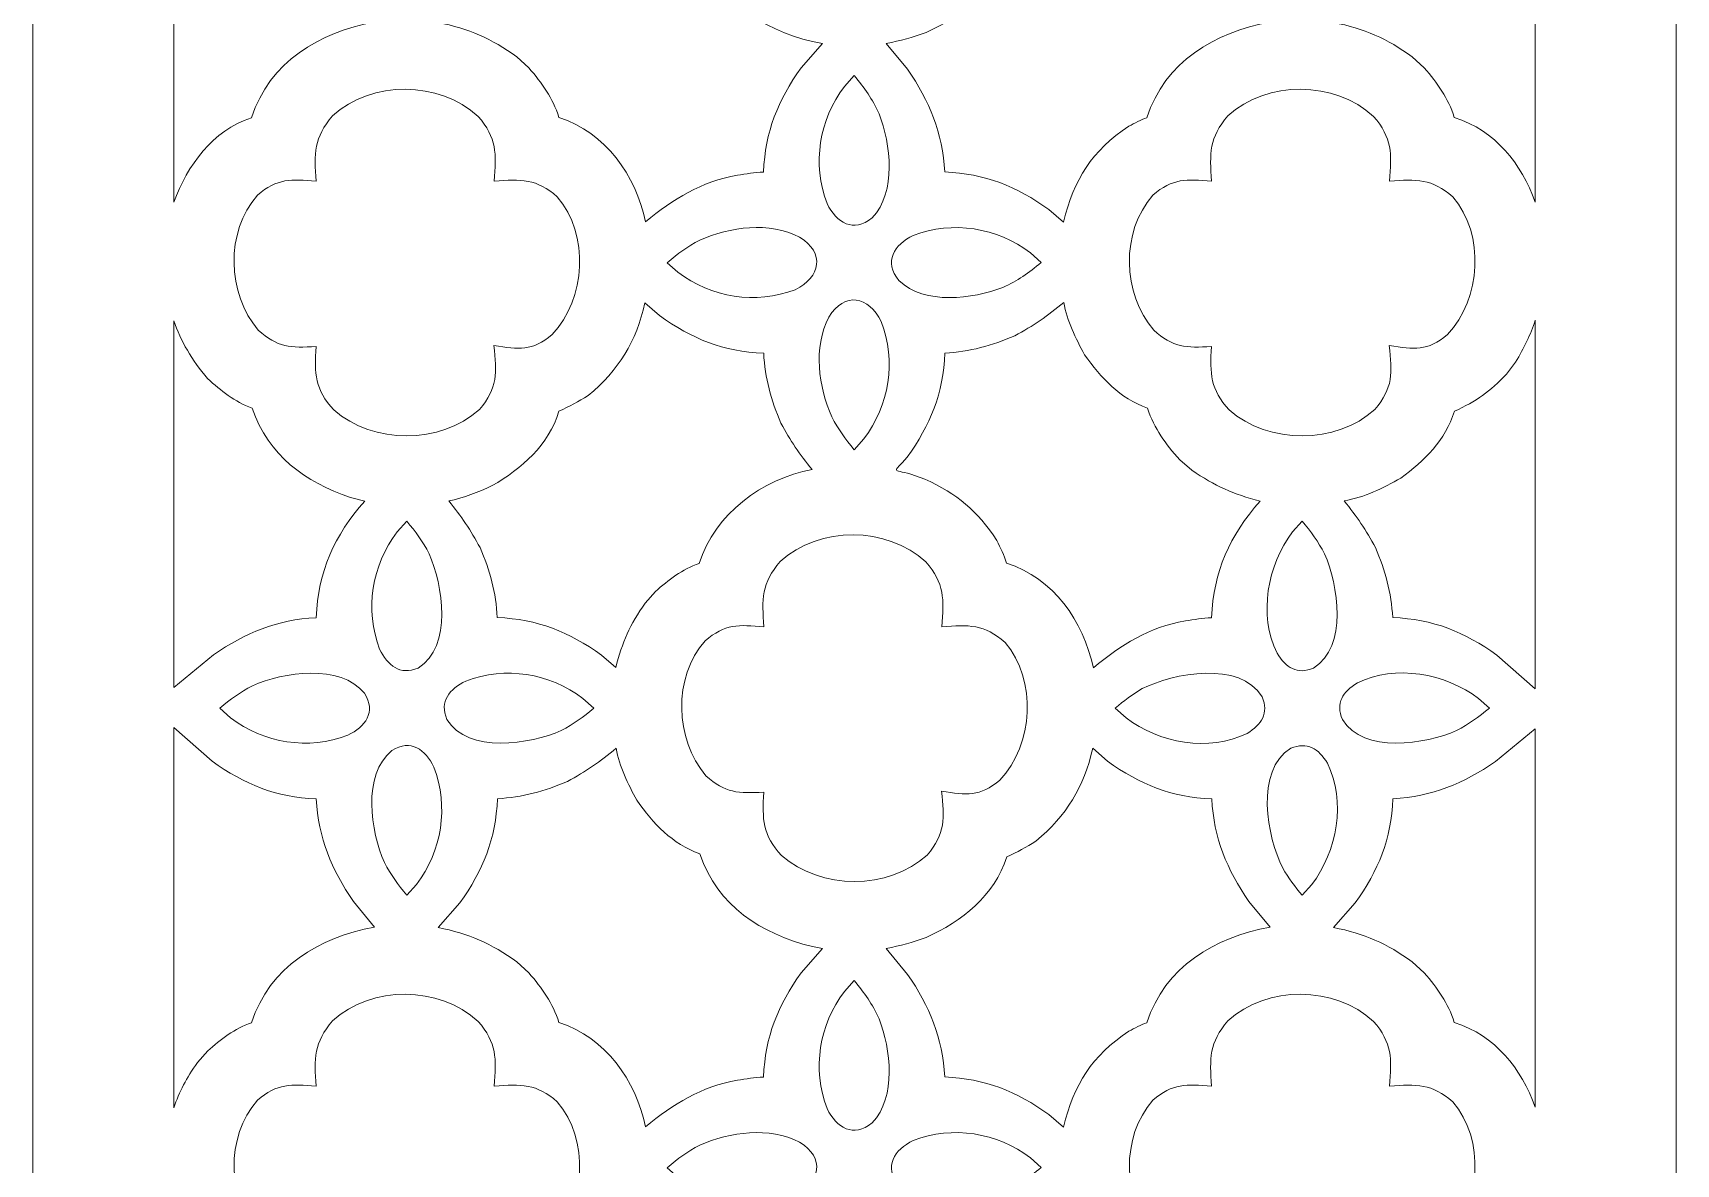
# Model space of a CAD drawing. Header units: centimetres. Extents: x -27.5 to -20.5, y -9.5 to 9.5.
# Drawn here: x -27.5 to -24.175, y -2.303 to -0.015 of the extents above; entities that cross this region are included whole.
import ezdxf

# ---------------------------------------------------------------- set-up
doc = ezdxf.new("R2010")
doc.units = ezdxf.units.CM
doc.header["$MEASUREMENT"] = 0
doc.layers.add('layer 1', color=7, linetype='Continuous')

msp = doc.modelspace()

# ---------------------------------------------------------------- linework, layer by layer
at = {"layer": 'layer 1', "color": 250, "lineweight": 9}
for points, knots in [([(-27.5, 9.5), (-27.5, 9.5), (-24.175, 9.5), (-24.175, 9.5), (-24.175, 9.5), (-24.175, 9.5), (-24.175, -9.5), (-24.175, -9.5), (-24.175, -9.5), (-24.175, -9.5), (-27.5, -9.5), (-27.5, -9.5), (-27.5, -9.5), (-27.5, -9.5), (-27.5, 9.5), (-27.5, 9.5)], [0, 0, 0, 0, 0.2, 0.2, 0.2, 0.2, 0.4, 0.4, 0.4, 0.4, 0.6, 0.6, 0.6, 0.6, 1, 1, 1, 1]), ([(-27.21498, -0.35725), (-27.21498, -0.35725), (-27.21498, -0.35725), (-27.21498, -0.35725), (-27.21498, -0.35725), (-27.18698, -0.28288), (-27.13693, -0.21183), (-27.05772, -0.18643), (-27.05772, -0.18643), (-27.02101, -0.07305), (-26.92031, -0.01306), (-26.80853, 0.00725), (-26.80853, 0.00725), (-26.80853, 0.00725), (-26.85139, 0.05924), (-26.85139, 0.05924), (-26.85139, 0.05924), (-26.89572, 0.12368), (-26.9222, 0.18767), (-26.92645, 0.26684), (-26.92645, 0.26684), (-27.00836, 0.27016), (-27.07148, 0.29572), (-27.1374, 0.34309), (-27.1374, 0.34309), (-27.1374, 0.34309), (-27.21498, 0.41103), (-27.21498, 0.41103), (-27.21498, 0.41103), (-27.21498, 0.41103), (-27.21498, -0.35725), (-27.21498, -0.35725)], [0, 0, 0, 0, 0.1111111, 0.1111111, 0.1111111, 0.1111111, 0.2222222, 0.2222222, 0.2222222, 0.2222222, 0.3333333, 0.3333333, 0.3333333, 0.3333333, 0.4444444, 0.4444444, 0.4444444, 0.4444444, 0.5555556, 0.5555556, 0.5555556, 0.5555556, 0.6666667, 0.6666667, 0.6666667, 0.6666667, 0.7777778, 0.7777778, 0.7777778, 0.7777778, 1, 1, 1, 1]), ([(-24.45998, 0.40868), (-24.45998, 0.40868), (-24.45998, 0.40868), (-24.45998, 0.40868), (-24.45998, 0.40868), (-24.45998, 0.40868), (-24.54061, 0.34219), (-24.54061, 0.34219), (-24.54061, 0.34219), (-24.60506, 0.29784), (-24.66901, 0.27141), (-24.74822, 0.26714), (-24.74822, 0.26714), (-24.75154, 0.18523), (-24.77708, 0.12213), (-24.82447, 0.05618), (-24.82447, 0.05618), (-24.82447, 0.05618), (-24.86819, 0.00625), (-24.86819, 0.00625), (-24.86819, 0.00625), (-24.80624, -0.00546), (-24.75979, -0.02613), (-24.70885, -0.06324), (-24.70885, -0.06324), (-24.70885, -0.06324), (-24.68462, -0.08541), (-24.68462, -0.08541), (-24.68462, -0.08541), (-24.65783, -0.11657), (-24.63652, -0.14604), (-24.62381, -0.18566), (-24.62381, -0.18566), (-24.5396, -0.21314), (-24.48901, -0.27854), (-24.45998, -0.35718), (-24.45998, -0.35718), (-24.45998, -0.35718), (-24.45998, 0.40868), (-24.45998, 0.40868)], [0, 0, 0, 0, 0.0909091, 0.0909091, 0.0909091, 0.0909091, 0.1818182, 0.1818182, 0.1818182, 0.1818182, 0.2727273, 0.2727273, 0.2727273, 0.2727273, 0.3636364, 0.3636364, 0.3636364, 0.3636364, 0.4545455, 0.4545455, 0.4545455, 0.4545455, 0.5454545, 0.5454545, 0.5454545, 0.5454545, 0.6363636, 0.6363636, 0.6363636, 0.6363636, 0.7272727, 0.7272727, 0.7272727, 0.7272727, 0.8181818, 0.8181818, 0.8181818, 0.8181818, 1, 1, 1, 1]), ([(-26.67995, 0.00625), (-26.67995, 0.00625), (-26.67995, 0.00625), (-26.67995, 0.00625), (-26.67995, 0.00625), (-26.618, -0.00546), (-26.57154, -0.02613), (-26.52059, -0.06324), (-26.52059, -0.06324), (-26.52059, -0.06324), (-26.49638, -0.08541), (-26.49638, -0.08541), (-26.49638, -0.08541), (-26.4696, -0.11657), (-26.44826, -0.14604), (-26.43557, -0.18566), (-26.43557, -0.18566), (-26.34058, -0.21666), (-26.28071, -0.30233), (-26.26025, -0.3969), (-26.26025, -0.3969), (-26.20424, -0.35074), (-26.1475, -0.31522), (-26.07457, -0.30272), (-26.07457, -0.30272), (-26.05727, -0.29976), (-26.03933, -0.29715), (-26.02155, -0.29622), (-26.02155, -0.29622), (-26.0182, -0.21429), (-25.99264, -0.15117), (-25.9453, -0.08527), (-25.9453, -0.08527), (-25.9453, -0.08527), (-25.90207, -0.03587), (-25.90207, -0.03587), (-25.90207, -0.03587), (-25.90207, -0.03587), (-25.9225, -0.0323), (-25.9225, -0.0323), (-25.9225, -0.0323), (-26.02781, -0.00557), (-26.11303, 0.04896), (-26.15072, 0.15557), (-26.15072, 0.15557), (-26.20623, 0.17584), (-26.24505, 0.21639), (-26.27779, 0.26382), (-26.27779, 0.26382), (-26.29593, 0.29652), (-26.31307, 0.3319), (-26.31978, 0.36907), (-26.31978, 0.36907), (-26.3525, 0.34209), (-26.38108, 0.32199), (-26.41852, 0.30206), (-26.41852, 0.30206), (-26.464, 0.28219), (-26.51021, 0.26982), (-26.55998, 0.26714), (-26.55998, 0.26714), (-26.56329, 0.18524), (-26.58884, 0.12213), (-26.63623, 0.05618), (-26.63623, 0.05618), (-26.63623, 0.05618), (-26.67995, 0.00625), (-26.67995, 0.00625)], [0, 0, 0, 0, 0.0555556, 0.0555556, 0.0555556, 0.0555556, 0.1111111, 0.1111111, 0.1111111, 0.1111111, 0.1666667, 0.1666667, 0.1666667, 0.1666667, 0.2222222, 0.2222222, 0.2222222, 0.2222222, 0.2777778, 0.2777778, 0.2777778, 0.2777778, 0.3333333, 0.3333333, 0.3333333, 0.3333333, 0.3888889, 0.3888889, 0.3888889, 0.3888889, 0.4444444, 0.4444444, 0.4444444, 0.4444444, 0.5, 0.5, 0.5, 0.5, 0.5555556, 0.5555556, 0.5555556, 0.5555556, 0.6111111, 0.6111111, 0.6111111, 0.6111111, 0.6666667, 0.6666667, 0.6666667, 0.6666667, 0.7222222, 0.7222222, 0.7222222, 0.7222222, 0.7777778, 0.7777778, 0.7777778, 0.7777778, 0.8333333, 0.8333333, 0.8333333, 0.8333333, 0.8888889, 0.8888889, 0.8888889, 0.8888889, 1, 1, 1, 1]), ([(-25.35548, 0.36921), (-25.35548, 0.36921), (-25.35548, 0.36921), (-25.35548, 0.36921), (-25.35548, 0.36921), (-25.3733, 0.29032), (-25.40834, 0.23295), (-25.47046, 0.1812), (-25.47046, 0.1812), (-25.49038, 0.16858), (-25.50803, 0.1591), (-25.52954, 0.14943), (-25.52954, 0.14943), (-25.55396, 0.07034), (-25.62024, 0.01922), (-25.69242, -0.01375), (-25.69242, -0.01375), (-25.71969, -0.02344), (-25.74489, -0.03058), (-25.77332, -0.03589), (-25.77332, -0.03589), (-25.77332, -0.03589), (-25.73007, -0.08831), (-25.73007, -0.08831), (-25.73007, -0.08831), (-25.68592, -0.15255), (-25.65924, -0.21729), (-25.65504, -0.29592), (-25.65504, -0.29592), (-25.57313, -0.29927), (-25.51007, -0.32477), (-25.44408, -0.37216), (-25.44408, -0.37216), (-25.44408, -0.37216), (-25.41486, -0.39777), (-25.41486, -0.39777), (-25.41486, -0.39777), (-25.41486, -0.39777), (-25.41482, -0.39752), (-25.41482, -0.39752), (-25.41482, -0.39752), (-25.3928, -0.31029), (-25.35788, -0.25385), (-25.28228, -0.20319), (-25.28228, -0.20319), (-25.27044, -0.19746), (-25.25843, -0.19043), (-25.24595, -0.18643), (-25.24595, -0.18643), (-25.20929, -0.07305), (-25.10854, -0.01306), (-24.99676, 0.00725), (-24.99676, 0.00725), (-24.99676, 0.00725), (-25.03965, 0.05924), (-25.03965, 0.05924), (-25.03965, 0.05924), (-25.08398, 0.12368), (-25.11043, 0.18767), (-25.11468, 0.26684), (-25.11468, 0.26684), (-25.19659, 0.27016), (-25.25972, 0.29572), (-25.32564, 0.34309), (-25.32564, 0.34309), (-25.32564, 0.34309), (-25.35548, 0.36921), (-25.35548, 0.36921)], [0, 0, 0, 0, 0.0555556, 0.0555556, 0.0555556, 0.0555556, 0.1111111, 0.1111111, 0.1111111, 0.1111111, 0.1666667, 0.1666667, 0.1666667, 0.1666667, 0.2222222, 0.2222222, 0.2222222, 0.2222222, 0.2777778, 0.2777778, 0.2777778, 0.2777778, 0.3333333, 0.3333333, 0.3333333, 0.3333333, 0.3888889, 0.3888889, 0.3888889, 0.3888889, 0.4444444, 0.4444444, 0.4444444, 0.4444444, 0.5, 0.5, 0.5, 0.5, 0.5555556, 0.5555556, 0.5555556, 0.5555556, 0.6111111, 0.6111111, 0.6111111, 0.6111111, 0.6666667, 0.6666667, 0.6666667, 0.6666667, 0.7222222, 0.7222222, 0.7222222, 0.7222222, 0.7777778, 0.7777778, 0.7777778, 0.7777778, 0.8333333, 0.8333333, 0.8333333, 0.8333333, 0.8888889, 0.8888889, 0.8888889, 0.8888889, 1, 1, 1, 1]), ([(-26.56661, -0.31455), (-26.56661, -0.31455), (-26.56661, -0.31455), (-26.56661, -0.31455), (-26.56661, -0.31455), (-26.56187, -0.25883), (-26.56144, -0.22697), (-26.59888, -0.18342), (-26.59888, -0.18342), (-26.67813, -0.11091), (-26.81408, -0.11019), (-26.89368, -0.18254), (-26.89368, -0.18254), (-26.93151, -0.22629), (-26.93106, -0.25875), (-26.92666, -0.31484), (-26.92666, -0.31484), (-26.97727, -0.31013), (-27.00621, -0.30851), (-27.04552, -0.34313), (-27.04552, -0.34313), (-27.11094, -0.41678), (-27.1073, -0.54223), (-27.04387, -0.61595), (-27.04387, -0.61595), (-27.00544, -0.65133), (-26.97791, -0.65197), (-26.92704, -0.64915), (-26.92704, -0.64915), (-26.93024, -0.70444), (-26.92938, -0.7355), (-26.89119, -0.77752), (-26.89119, -0.77752), (-26.81119, -0.847), (-26.67526, -0.84824), (-26.59626, -0.77645), (-26.59626, -0.77645), (-26.55908, -0.73326), (-26.56123, -0.70213), (-26.56719, -0.64712), (-26.56719, -0.64712), (-26.51641, -0.65548), (-26.48991, -0.65886), (-26.44923, -0.62498), (-26.44923, -0.62498), (-26.38115, -0.55273), (-26.37308, -0.42247), (-26.43883, -0.3463), (-26.43883, -0.3463), (-26.48017, -0.30919), (-26.5129, -0.31052), (-26.56661, -0.31455)], [0, 0, 0, 0, 0.0714286, 0.0714286, 0.0714286, 0.0714286, 0.1428571, 0.1428571, 0.1428571, 0.1428571, 0.2142857, 0.2142857, 0.2142857, 0.2142857, 0.2857143, 0.2857143, 0.2857143, 0.2857143, 0.3571429, 0.3571429, 0.3571429, 0.3571429, 0.4285714, 0.4285714, 0.4285714, 0.4285714, 0.5, 0.5, 0.5, 0.5, 0.5714286, 0.5714286, 0.5714286, 0.5714286, 0.6428571, 0.6428571, 0.6428571, 0.6428571, 0.7142857, 0.7142857, 0.7142857, 0.7142857, 0.7857143, 0.7857143, 0.7857143, 0.7857143, 0.8571429, 0.8571429, 0.8571429, 0.8571429, 1, 1, 1, 1]), ([(-25.83834, -0.10067), (-25.83834, -0.10067), (-25.83834, -0.10067), (-25.83834, -0.10067), (-25.83834, -0.10067), (-25.81694, -0.12665), (-25.80144, -0.14777), (-25.78784, -0.17849), (-25.78784, -0.17849), (-25.76419, -0.23979), (-25.75179, -0.33618), (-25.8018, -0.38872), (-25.8018, -0.38872), (-25.84008, -0.42006), (-25.87372, -0.39871), (-25.89308, -0.35983), (-25.89308, -0.35983), (-25.92332, -0.2799), (-25.90946, -0.1903), (-25.85775, -0.12282), (-25.85775, -0.12282), (-25.85775, -0.12282), (-25.83834, -0.10067), (-25.83834, -0.10067)], [0, 0, 0, 0, 0.1428571, 0.1428571, 0.1428571, 0.1428571, 0.2857143, 0.2857143, 0.2857143, 0.2857143, 0.4285714, 0.4285714, 0.4285714, 0.4285714, 0.5714286, 0.5714286, 0.5714286, 0.5714286, 0.7142857, 0.7142857, 0.7142857, 0.7142857, 1, 1, 1, 1]), ([(-24.75484, -0.31455), (-24.75484, -0.31455), (-24.75484, -0.31455), (-24.75484, -0.31455), (-24.75484, -0.31455), (-24.75013, -0.25883), (-24.74967, -0.22697), (-24.78711, -0.18342), (-24.78711, -0.18342), (-24.86639, -0.11091), (-25.00231, -0.11019), (-25.08191, -0.18254), (-25.08191, -0.18254), (-25.11974, -0.22627), (-25.11929, -0.25876), (-25.11489, -0.31484), (-25.11489, -0.31484), (-25.16549, -0.31013), (-25.19447, -0.30852), (-25.23377, -0.34313), (-25.23377, -0.34313), (-25.29917, -0.41678), (-25.29551, -0.54224), (-25.2321, -0.61595), (-25.2321, -0.61595), (-25.1937, -0.65133), (-25.16614, -0.65197), (-25.11526, -0.64915), (-25.11526, -0.64915), (-25.11849, -0.70444), (-25.11764, -0.7355), (-25.07943, -0.77752), (-25.07943, -0.77752), (-24.99944, -0.847), (-24.86349, -0.84823), (-24.7845, -0.77645), (-24.7845, -0.77645), (-24.74731, -0.73326), (-24.74948, -0.70213), (-24.75542, -0.64712), (-24.75542, -0.64712), (-24.70465, -0.65548), (-24.67814, -0.65886), (-24.63749, -0.62498), (-24.63749, -0.62498), (-24.5694, -0.55273), (-24.56132, -0.42245), (-24.62706, -0.3463), (-24.62706, -0.3463), (-24.66841, -0.30919), (-24.70113, -0.31052), (-24.75484, -0.31455)], [0, 0, 0, 0, 0.0714286, 0.0714286, 0.0714286, 0.0714286, 0.1428571, 0.1428571, 0.1428571, 0.1428571, 0.2142857, 0.2142857, 0.2142857, 0.2142857, 0.2857143, 0.2857143, 0.2857143, 0.2857143, 0.3571429, 0.3571429, 0.3571429, 0.3571429, 0.4285714, 0.4285714, 0.4285714, 0.4285714, 0.5, 0.5, 0.5, 0.5, 0.5714286, 0.5714286, 0.5714286, 0.5714286, 0.6428571, 0.6428571, 0.6428571, 0.6428571, 0.7142857, 0.7142857, 0.7142857, 0.7142857, 0.7857143, 0.7857143, 0.7857143, 0.7857143, 0.8571429, 0.8571429, 0.8571429, 0.8571429, 1, 1, 1, 1]), ([(-26.21678, -0.4795), (-26.21678, -0.4795), (-26.21678, -0.4795), (-26.21678, -0.4795), (-26.21678, -0.4795), (-26.19459, -0.46121), (-26.17598, -0.44697), (-26.15042, -0.43407), (-26.15042, -0.43407), (-26.08914, -0.40694), (-26.01027, -0.39608), (-25.94856, -0.42772), (-25.94856, -0.42772), (-25.89632, -0.4603), (-25.90584, -0.50844), (-25.95761, -0.53424), (-25.95761, -0.53424), (-26.03752, -0.5645), (-26.12713, -0.55064), (-26.19464, -0.4989), (-26.19464, -0.4989), (-26.19464, -0.4989), (-26.21678, -0.4795), (-26.21678, -0.4795)], [0, 0, 0, 0, 0.1428571, 0.1428571, 0.1428571, 0.1428571, 0.2857143, 0.2857143, 0.2857143, 0.2857143, 0.4285714, 0.4285714, 0.4285714, 0.4285714, 0.5714286, 0.5714286, 0.5714286, 0.5714286, 0.7142857, 0.7142857, 0.7142857, 0.7142857, 1, 1, 1, 1]), ([(-25.45953, -0.4791), (-25.45953, -0.4791), (-25.45953, -0.4791), (-25.45953, -0.4791), (-25.45953, -0.4791), (-25.48549, -0.50053), (-25.50661, -0.51602), (-25.53732, -0.52961), (-25.53732, -0.52961), (-25.59861, -0.55324), (-25.69506, -0.56564), (-25.74755, -0.51566), (-25.74755, -0.51566), (-25.77892, -0.4774), (-25.75752, -0.4437), (-25.71868, -0.42437), (-25.71868, -0.42437), (-25.63875, -0.39412), (-25.54916, -0.40797), (-25.48165, -0.45971), (-25.48165, -0.45971), (-25.48165, -0.45971), (-25.45953, -0.4791), (-25.45953, -0.4791)], [0, 0, 0, 0, 0.1428571, 0.1428571, 0.1428571, 0.1428571, 0.2857143, 0.2857143, 0.2857143, 0.2857143, 0.4285714, 0.4285714, 0.4285714, 0.4285714, 0.5714286, 0.5714286, 0.5714286, 0.5714286, 0.7142857, 0.7142857, 0.7142857, 0.7142857, 1, 1, 1, 1]), ([(-26.32064, -1.29887), (-26.32064, -1.29887), (-26.32064, -1.29887), (-26.32064, -1.29887), (-26.32064, -1.29887), (-26.30781, -1.24806), (-26.29145, -1.21133), (-26.26124, -1.16841), (-26.26124, -1.16841), (-26.26124, -1.16841), (-26.24039, -1.14493), (-26.24039, -1.14493), (-26.24039, -1.14493), (-26.21415, -1.12182), (-26.18569, -1.09888), (-26.15183, -1.08802), (-26.15183, -1.08802), (-26.11954, -0.98827), (-26.02502, -0.91654), (-25.92327, -0.89809), (-25.92327, -0.89809), (-25.94873, -0.86723), (-25.96751, -0.83946), (-25.98631, -0.80412), (-25.98631, -0.80412), (-26.00619, -0.75866), (-26.01857, -0.71244), (-26.02124, -0.6627), (-26.02124, -0.6627), (-26.10314, -0.65937), (-26.16624, -0.63381), (-26.2322, -0.58644), (-26.2322, -0.58644), (-26.2322, -0.58644), (-26.26146, -0.56081), (-26.26146, -0.56081), (-26.26146, -0.56081), (-26.27925, -0.63945), (-26.31446, -0.69679), (-26.37632, -0.74835), (-26.37632, -0.74835), (-26.39628, -0.76097), (-26.41391, -0.77044), (-26.43542, -0.78011), (-26.43542, -0.78011), (-26.45663, -0.84882), (-26.51058, -0.89604), (-26.5707, -0.93069), (-26.5707, -0.93069), (-26.59903, -0.94363), (-26.62787, -0.95583), (-26.65866, -0.96159), (-26.65866, -0.96159), (-26.63306, -0.99264), (-26.6141, -1.0205), (-26.59519, -1.05607), (-26.59519, -1.05607), (-26.57538, -1.1014), (-26.5629, -1.14798), (-26.56026, -1.19751), (-26.56026, -1.19751), (-26.47835, -1.20086), (-26.41529, -1.22635), (-26.34932, -1.27375), (-26.34932, -1.27375), (-26.34932, -1.27375), (-26.32064, -1.29887), (-26.32064, -1.29887)], [0, 0, 0, 0, 0.0555556, 0.0555556, 0.0555556, 0.0555556, 0.1111111, 0.1111111, 0.1111111, 0.1111111, 0.1666667, 0.1666667, 0.1666667, 0.1666667, 0.2222222, 0.2222222, 0.2222222, 0.2222222, 0.2777778, 0.2777778, 0.2777778, 0.2777778, 0.3333333, 0.3333333, 0.3333333, 0.3333333, 0.3888889, 0.3888889, 0.3888889, 0.3888889, 0.4444444, 0.4444444, 0.4444444, 0.4444444, 0.5, 0.5, 0.5, 0.5, 0.5555556, 0.5555556, 0.5555556, 0.5555556, 0.6111111, 0.6111111, 0.6111111, 0.6111111, 0.6666667, 0.6666667, 0.6666667, 0.6666667, 0.7222222, 0.7222222, 0.7222222, 0.7222222, 0.7777778, 0.7777778, 0.7777778, 0.7777778, 0.8333333, 0.8333333, 0.8333333, 0.8333333, 0.8888889, 0.8888889, 0.8888889, 0.8888889, 1, 1, 1, 1]), ([(-25.83795, -0.85793), (-25.83795, -0.85793), (-25.83795, -0.85793), (-25.83795, -0.85793), (-25.83795, -0.85793), (-25.85626, -0.83574), (-25.87048, -0.81714), (-25.88337, -0.79157), (-25.88337, -0.79157), (-25.91051, -0.73029), (-25.92135, -0.65143), (-25.88971, -0.58971), (-25.88971, -0.58971), (-25.85716, -0.53747), (-25.809, -0.547), (-25.78321, -0.59877), (-25.78321, -0.59877), (-25.75295, -0.67871), (-25.7668, -0.76829), (-25.81855, -0.83578), (-25.81855, -0.83578), (-25.81855, -0.83578), (-25.83795, -0.85793), (-25.83795, -0.85793)], [0, 0, 0, 0, 0.1428571, 0.1428571, 0.1428571, 0.1428571, 0.2857143, 0.2857143, 0.2857143, 0.2857143, 0.4285714, 0.4285714, 0.4285714, 0.4285714, 0.5714286, 0.5714286, 0.5714286, 0.5714286, 0.7142857, 0.7142857, 0.7142857, 0.7142857, 1, 1, 1, 1]), ([(-25.01681, -0.9618), (-25.01681, -0.9618), (-25.01681, -0.9618), (-25.01681, -0.9618), (-25.01681, -0.9618), (-25.07023, -0.94823), (-25.10928, -0.93103), (-25.15461, -0.8996), (-25.15461, -0.8996), (-25.15461, -0.8996), (-25.17926, -0.87822), (-25.17926, -0.87822), (-25.17926, -0.87822), (-25.20916, -0.8453), (-25.22989, -0.81621), (-25.24483, -0.77396), (-25.24483, -0.77396), (-25.30035, -0.75372), (-25.33919, -0.71313), (-25.37191, -0.66572), (-25.37191, -0.66572), (-25.39022, -0.63274), (-25.40714, -0.59746), (-25.41398, -0.55999), (-25.41398, -0.55999), (-25.44692, -0.58715), (-25.47561, -0.60741), (-25.51328, -0.62747), (-25.51328, -0.62747), (-25.55878, -0.64735), (-25.60499, -0.65972), (-25.65474, -0.6624), (-25.65474, -0.6624), (-25.65809, -0.74431), (-25.68365, -0.8074), (-25.73101, -0.87335), (-25.73101, -0.87335), (-25.76029, -0.90678), (-25.762, -0.89683), (-25.72362, -0.90721), (-25.72362, -0.90721), (-25.72362, -0.90721), (-25.69531, -0.91744), (-25.69531, -0.91744), (-25.69531, -0.91744), (-25.62925, -0.948), (-25.58964, -0.98046), (-25.54944, -1.04155), (-25.54944, -1.04155), (-25.54208, -1.0569), (-25.53488, -1.07106), (-25.52969, -1.08725), (-25.52969, -1.08725), (-25.43439, -1.11834), (-25.37478, -1.20417), (-25.35424, -1.29896), (-25.35424, -1.29896), (-25.29793, -1.25251), (-25.2414, -1.217), (-25.16803, -1.20431), (-25.16803, -1.20431), (-25.1507, -1.20132), (-25.13277, -1.19874), (-25.11498, -1.19779), (-25.11498, -1.19779), (-25.11118, -1.10392), (-25.07805, -1.03173), (-25.01681, -0.9618)], [0, 0, 0, 0, 0.0555556, 0.0555556, 0.0555556, 0.0555556, 0.1111111, 0.1111111, 0.1111111, 0.1111111, 0.1666667, 0.1666667, 0.1666667, 0.1666667, 0.2222222, 0.2222222, 0.2222222, 0.2222222, 0.2777778, 0.2777778, 0.2777778, 0.2777778, 0.3333333, 0.3333333, 0.3333333, 0.3333333, 0.3888889, 0.3888889, 0.3888889, 0.3888889, 0.4444444, 0.4444444, 0.4444444, 0.4444444, 0.5, 0.5, 0.5, 0.5, 0.5555556, 0.5555556, 0.5555556, 0.5555556, 0.6111111, 0.6111111, 0.6111111, 0.6111111, 0.6666667, 0.6666667, 0.6666667, 0.6666667, 0.7222222, 0.7222222, 0.7222222, 0.7222222, 0.7777778, 0.7777778, 0.7777778, 0.7777778, 0.8333333, 0.8333333, 0.8333333, 0.8333333, 0.8888889, 0.8888889, 0.8888889, 0.8888889, 1, 1, 1, 1]), ([(-27.21498, -1.33934), (-27.21498, -1.33934), (-27.21498, -1.33934), (-27.21498, -1.33934), (-27.21498, -1.33934), (-27.21498, -1.33934), (-27.13436, -1.27285), (-27.13436, -1.27285), (-27.13436, -1.27285), (-27.06986, -1.22847), (-27.00555, -1.20196), (-26.92674, -1.19779), (-26.92674, -1.19779), (-26.92293, -1.10391), (-26.88982, -1.03174), (-26.82858, -0.9618), (-26.82858, -0.9618), (-26.82858, -0.9618), (-26.85701, -0.95457), (-26.85701, -0.95457), (-26.85701, -0.95457), (-26.95056, -0.9227), (-27.02253, -0.87023), (-27.0566, -0.77396), (-27.0566, -0.77396), (-27.0919, -0.76108), (-27.11922, -0.7389), (-27.14649, -0.71379), (-27.14649, -0.71379), (-27.17836, -0.67677), (-27.20081, -0.63786), (-27.21498, -0.59693), (-27.21498, -0.59693), (-27.21498, -0.59693), (-27.21498, -1.33934), (-27.21498, -1.33934)], [0, 0, 0, 0, 0.1, 0.1, 0.1, 0.1, 0.2, 0.2, 0.2, 0.2, 0.3, 0.3, 0.3, 0.3, 0.4, 0.4, 0.4, 0.4, 0.5, 0.5, 0.5, 0.5, 0.6, 0.6, 0.6, 0.6, 0.7, 0.7, 0.7, 0.7, 0.8, 0.8, 0.8, 0.8, 1, 1, 1, 1]), ([(-24.45998, -0.59616), (-24.45998, -0.59616), (-24.45998, -0.59616), (-24.45998, -0.59616), (-24.45998, -0.59616), (-24.46948, -0.62442), (-24.48267, -0.65235), (-24.49989, -0.6806), (-24.49989, -0.6806), (-24.49989, -0.6806), (-24.51816, -0.70479), (-24.51816, -0.70479), (-24.51816, -0.70479), (-24.55162, -0.74029), (-24.57903, -0.76004), (-24.62366, -0.78011), (-24.62366, -0.78011), (-24.64164, -0.83834), (-24.68414, -0.88059), (-24.73213, -0.91523), (-24.73213, -0.91523), (-24.76829, -0.93605), (-24.80549, -0.95385), (-24.84689, -0.96159), (-24.84689, -0.96159), (-24.82129, -0.99264), (-24.80236, -1.0205), (-24.78343, -1.05607), (-24.78343, -1.05607), (-24.76361, -1.10144), (-24.75115, -1.14795), (-24.74851, -1.19751), (-24.74851, -1.19751), (-24.66658, -1.20086), (-24.60352, -1.22635), (-24.53756, -1.27375), (-24.53756, -1.27375), (-24.53756, -1.27375), (-24.45998, -1.34167), (-24.45998, -1.34167), (-24.45998, -1.34167), (-24.45998, -1.34167), (-24.45998, -0.59616), (-24.45998, -0.59616)], [0, 0, 0, 0, 0.0833333, 0.0833333, 0.0833333, 0.0833333, 0.1666667, 0.1666667, 0.1666667, 0.1666667, 0.25, 0.25, 0.25, 0.25, 0.3333333, 0.3333333, 0.3333333, 0.3333333, 0.4166667, 0.4166667, 0.4166667, 0.4166667, 0.5, 0.5, 0.5, 0.5, 0.5833333, 0.5833333, 0.5833333, 0.5833333, 0.6666667, 0.6666667, 0.6666667, 0.6666667, 0.75, 0.75, 0.75, 0.75, 0.8333333, 0.8333333, 0.8333333, 0.8333333, 1, 1, 1, 1]), ([(-26.74358, -1.00226), (-26.74358, -1.00226), (-26.74358, -1.00226), (-26.74358, -1.00226), (-26.74358, -1.00226), (-26.72531, -1.02437), (-26.71124, -1.0426), (-26.6981, -1.06862), (-26.6981, -1.06862), (-26.67084, -1.13027), (-26.65032, -1.25697), (-26.72021, -1.29968), (-26.72021, -1.29968), (-26.7579, -1.3154), (-26.78188, -1.29439), (-26.7983, -1.26143), (-26.7983, -1.26143), (-26.82838, -1.18187), (-26.81473, -1.09195), (-26.76296, -1.02441), (-26.76296, -1.02441), (-26.76296, -1.02441), (-26.74358, -1.00226), (-26.74358, -1.00226)], [0, 0, 0, 0, 0.1428571, 0.1428571, 0.1428571, 0.1428571, 0.2857143, 0.2857143, 0.2857143, 0.2857143, 0.4285714, 0.4285714, 0.4285714, 0.4285714, 0.5714286, 0.5714286, 0.5714286, 0.5714286, 0.7142857, 0.7142857, 0.7142857, 0.7142857, 1, 1, 1, 1]), ([(-25.66072, -1.21613), (-25.66072, -1.21613), (-25.66072, -1.21613), (-25.66072, -1.21613), (-25.66072, -1.21613), (-25.65599, -1.16041), (-25.65556, -1.12857), (-25.693, -1.08502), (-25.693, -1.08502), (-25.77223, -1.0125), (-25.9082, -1.01176), (-25.98779, -1.08412), (-25.98779, -1.08412), (-26.0256, -1.12787), (-26.02515, -1.16034), (-26.02078, -1.21644), (-26.02078, -1.21644), (-26.07136, -1.21172), (-26.10035, -1.21011), (-26.13963, -1.24471), (-26.13963, -1.24471), (-26.20506, -1.31836), (-26.20141, -1.44383), (-26.13799, -1.51755), (-26.13799, -1.51755), (-26.09958, -1.55291), (-26.07202, -1.55356), (-26.02116, -1.55075), (-26.02116, -1.55075), (-26.02438, -1.60603), (-26.0235, -1.63709), (-25.98531, -1.67912), (-25.98531, -1.67912), (-25.90531, -1.74857), (-25.76937, -1.74983), (-25.69038, -1.67804), (-25.69038, -1.67804), (-25.6532, -1.63485), (-25.65534, -1.60373), (-25.6613, -1.54871), (-25.6613, -1.54871), (-25.61053, -1.55706), (-25.58402, -1.56046), (-25.54335, -1.52657), (-25.54335, -1.52657), (-25.47529, -1.45433), (-25.4672, -1.32405), (-25.53295, -1.24789), (-25.53295, -1.24789), (-25.57429, -1.21077), (-25.60701, -1.21212), (-25.66072, -1.21613)], [0, 0, 0, 0, 0.0714286, 0.0714286, 0.0714286, 0.0714286, 0.1428571, 0.1428571, 0.1428571, 0.1428571, 0.2142857, 0.2142857, 0.2142857, 0.2142857, 0.2857143, 0.2857143, 0.2857143, 0.2857143, 0.3571429, 0.3571429, 0.3571429, 0.3571429, 0.4285714, 0.4285714, 0.4285714, 0.4285714, 0.5, 0.5, 0.5, 0.5, 0.5714286, 0.5714286, 0.5714286, 0.5714286, 0.6428571, 0.6428571, 0.6428571, 0.6428571, 0.7142857, 0.7142857, 0.7142857, 0.7142857, 0.7857143, 0.7857143, 0.7857143, 0.7857143, 0.8571429, 0.8571429, 0.8571429, 0.8571429, 1, 1, 1, 1]), ([(-24.93181, -1.00226), (-24.93181, -1.00226), (-24.93181, -1.00226), (-24.93181, -1.00226), (-24.93181, -1.00226), (-24.91414, -1.02369), (-24.89896, -1.04368), (-24.88637, -1.06862), (-24.88637, -1.06862), (-24.85891, -1.13066), (-24.83862, -1.257), (-24.90844, -1.29968), (-24.90844, -1.29968), (-24.94202, -1.31368), (-24.96477, -1.29907), (-24.98261, -1.26932), (-24.98261, -1.26932), (-25.02078, -1.19266), (-25.00195, -1.09066), (-24.95119, -1.02441), (-24.95119, -1.02441), (-24.95119, -1.02441), (-24.93181, -1.00226), (-24.93181, -1.00226)], [0, 0, 0, 0, 0.1428571, 0.1428571, 0.1428571, 0.1428571, 0.2857143, 0.2857143, 0.2857143, 0.2857143, 0.4285714, 0.4285714, 0.4285714, 0.4285714, 0.5714286, 0.5714286, 0.5714286, 0.5714286, 0.7142857, 0.7142857, 0.7142857, 0.7142857, 1, 1, 1, 1]), ([(-27.122, -1.38109), (-27.122, -1.38109), (-27.122, -1.38109), (-27.122, -1.38109), (-27.122, -1.38109), (-27.09988, -1.36285), (-27.08165, -1.34878), (-27.05562, -1.33567), (-27.05562, -1.33567), (-26.993, -1.30795), (-26.87871, -1.28994), (-26.82879, -1.35082), (-26.82879, -1.35082), (-26.80533, -1.3893), (-26.82701, -1.41798), (-26.86285, -1.43583), (-26.86285, -1.43583), (-26.94237, -1.46593), (-27.03231, -1.45225), (-27.09983, -1.40049), (-27.09983, -1.40049), (-27.09983, -1.40049), (-27.122, -1.38109), (-27.122, -1.38109)], [0, 0, 0, 0, 0.1428571, 0.1428571, 0.1428571, 0.1428571, 0.2857143, 0.2857143, 0.2857143, 0.2857143, 0.4285714, 0.4285714, 0.4285714, 0.4285714, 0.5714286, 0.5714286, 0.5714286, 0.5714286, 0.7142857, 0.7142857, 0.7142857, 0.7142857, 1, 1, 1, 1]), ([(-26.36472, -1.38069), (-26.36472, -1.38069), (-26.36472, -1.38069), (-26.36472, -1.38069), (-26.36472, -1.38069), (-26.38685, -1.39894), (-26.40508, -1.413), (-26.43108, -1.42612), (-26.43108, -1.42612), (-26.49274, -1.45339), (-26.61947, -1.47395), (-26.66214, -1.40405), (-26.66214, -1.40405), (-26.67787, -1.36638), (-26.65686, -1.34236), (-26.62388, -1.32595), (-26.62388, -1.32595), (-26.54433, -1.29586), (-26.45442, -1.30953), (-26.38689, -1.36129), (-26.38689, -1.36129), (-26.38689, -1.36129), (-26.36472, -1.38069), (-26.36472, -1.38069)], [0, 0, 0, 0, 0.1428571, 0.1428571, 0.1428571, 0.1428571, 0.2857143, 0.2857143, 0.2857143, 0.2857143, 0.4285714, 0.4285714, 0.4285714, 0.4285714, 0.5714286, 0.5714286, 0.5714286, 0.5714286, 0.7142857, 0.7142857, 0.7142857, 0.7142857, 1, 1, 1, 1]), ([(-25.31024, -1.38109), (-25.31024, -1.38109), (-25.31024, -1.38109), (-25.31024, -1.38109), (-25.31024, -1.38109), (-25.29229, -1.3663), (-25.27548, -1.35298), (-25.25513, -1.34135), (-25.25513, -1.34135), (-25.1926, -1.30981), (-25.0576, -1.28443), (-25.0128, -1.35775), (-25.0128, -1.35775), (-24.99882, -1.39129), (-25.01342, -1.41408), (-25.04319, -1.4319), (-25.04319, -1.4319), (-25.11983, -1.47008), (-25.22185, -1.45124), (-25.28807, -1.40049), (-25.28807, -1.40049), (-25.28807, -1.40049), (-25.31024, -1.38109), (-25.31024, -1.38109)], [0, 0, 0, 0, 0.1428571, 0.1428571, 0.1428571, 0.1428571, 0.2857143, 0.2857143, 0.2857143, 0.2857143, 0.4285714, 0.4285714, 0.4285714, 0.4285714, 0.5714286, 0.5714286, 0.5714286, 0.5714286, 0.7142857, 0.7142857, 0.7142857, 0.7142857, 1, 1, 1, 1]), ([(-24.55296, -1.38069), (-24.55296, -1.38069), (-24.55296, -1.38069), (-24.55296, -1.38069), (-24.55296, -1.38069), (-24.5744, -1.39836), (-24.59438, -1.41354), (-24.61934, -1.42612), (-24.61934, -1.42612), (-24.68135, -1.45356), (-24.80774, -1.47389), (-24.85039, -1.40405), (-24.85039, -1.40405), (-24.8644, -1.37048), (-24.84977, -1.34772), (-24.82001, -1.32988), (-24.82001, -1.32988), (-24.74339, -1.29173), (-24.64135, -1.31053), (-24.57513, -1.36129), (-24.57513, -1.36129), (-24.57513, -1.36129), (-24.55296, -1.38069), (-24.55296, -1.38069)], [0, 0, 0, 0, 0.1428571, 0.1428571, 0.1428571, 0.1428571, 0.2857143, 0.2857143, 0.2857143, 0.2857143, 0.4285714, 0.4285714, 0.4285714, 0.4285714, 0.5714286, 0.5714286, 0.5714286, 0.5714286, 0.7142857, 0.7142857, 0.7142857, 0.7142857, 1, 1, 1, 1]), ([(-27.21498, -2.18951), (-27.21498, -2.18951), (-27.21498, -2.18951), (-27.21498, -2.18951), (-27.21498, -2.18951), (-27.2037, -2.15708), (-27.18908, -2.12916), (-27.16712, -2.09794), (-27.16712, -2.09794), (-27.16712, -2.09794), (-27.14628, -2.07446), (-27.14628, -2.07446), (-27.14628, -2.07446), (-27.12003, -2.05136), (-27.09156, -2.02842), (-27.05772, -2.01756), (-27.05772, -2.01756), (-27.02101, -1.90418), (-26.92031, -1.84419), (-26.80853, -1.82388), (-26.80853, -1.82388), (-26.80853, -1.82388), (-26.85139, -1.77188), (-26.85139, -1.77188), (-26.85139, -1.77188), (-26.89572, -1.70745), (-26.9222, -1.64345), (-26.92645, -1.56428), (-26.92645, -1.56428), (-27.00836, -1.56097), (-27.07148, -1.5354), (-27.1374, -1.48804), (-27.1374, -1.48804), (-27.1374, -1.48804), (-27.21498, -1.42011), (-27.21498, -1.42011), (-27.21498, -1.42011), (-27.21498, -1.42011), (-27.21498, -2.18951), (-27.21498, -2.18951)], [0, 0, 0, 0, 0.0909091, 0.0909091, 0.0909091, 0.0909091, 0.1818182, 0.1818182, 0.1818182, 0.1818182, 0.2727273, 0.2727273, 0.2727273, 0.2727273, 0.3636364, 0.3636364, 0.3636364, 0.3636364, 0.4545455, 0.4545455, 0.4545455, 0.4545455, 0.5454545, 0.5454545, 0.5454545, 0.5454545, 0.6363636, 0.6363636, 0.6363636, 0.6363636, 0.7272727, 0.7272727, 0.7272727, 0.7272727, 0.8181818, 0.8181818, 0.8181818, 0.8181818, 1, 1, 1, 1]), ([(-24.45998, -1.42245), (-24.45998, -1.42245), (-24.45998, -1.42245), (-24.45998, -1.42245), (-24.45998, -1.42245), (-24.45998, -1.42245), (-24.54061, -1.48893), (-24.54061, -1.48893), (-24.54061, -1.48893), (-24.60506, -1.53329), (-24.66901, -1.55971), (-24.74822, -1.56399), (-24.74822, -1.56399), (-24.75154, -1.6459), (-24.77708, -1.70899), (-24.82447, -1.77495), (-24.82447, -1.77495), (-24.82447, -1.77495), (-24.86819, -1.82488), (-24.86819, -1.82488), (-24.86819, -1.82488), (-24.80624, -1.83659), (-24.75979, -1.85724), (-24.70885, -1.89437), (-24.70885, -1.89437), (-24.70885, -1.89437), (-24.68462, -1.91654), (-24.68462, -1.91654), (-24.68462, -1.91654), (-24.65783, -1.9477), (-24.63652, -1.97718), (-24.62381, -2.01679), (-24.62381, -2.01679), (-24.5396, -2.04426), (-24.48901, -2.10967), (-24.45998, -2.18831), (-24.45998, -2.18831), (-24.45998, -2.18831), (-24.45998, -1.42245), (-24.45998, -1.42245)], [0, 0, 0, 0, 0.0909091, 0.0909091, 0.0909091, 0.0909091, 0.1818182, 0.1818182, 0.1818182, 0.1818182, 0.2727273, 0.2727273, 0.2727273, 0.2727273, 0.3636364, 0.3636364, 0.3636364, 0.3636364, 0.4545455, 0.4545455, 0.4545455, 0.4545455, 0.5454545, 0.5454545, 0.5454545, 0.5454545, 0.6363636, 0.6363636, 0.6363636, 0.6363636, 0.7272727, 0.7272727, 0.7272727, 0.7272727, 0.8181818, 0.8181818, 0.8181818, 0.8181818, 1, 1, 1, 1]), ([(-26.74317, -1.75953), (-26.74317, -1.75953), (-26.74317, -1.75953), (-26.74317, -1.75953), (-26.74317, -1.75953), (-26.76142, -1.7374), (-26.77548, -1.71917), (-26.78858, -1.69316), (-26.78858, -1.69316), (-26.81631, -1.63055), (-26.8343, -1.51626), (-26.77343, -1.46634), (-26.77343, -1.46634), (-26.73496, -1.44286), (-26.70624, -1.46455), (-26.68842, -1.50037), (-26.68842, -1.50037), (-26.65832, -1.57992), (-26.672, -1.66983), (-26.72377, -1.73738), (-26.72377, -1.73738), (-26.72377, -1.73738), (-26.74317, -1.75953), (-26.74317, -1.75953)], [0, 0, 0, 0, 0.1428571, 0.1428571, 0.1428571, 0.1428571, 0.2857143, 0.2857143, 0.2857143, 0.2857143, 0.4285714, 0.4285714, 0.4285714, 0.4285714, 0.5714286, 0.5714286, 0.5714286, 0.5714286, 0.7142857, 0.7142857, 0.7142857, 0.7142857, 1, 1, 1, 1]), ([(-26.67995, -1.82488), (-26.67995, -1.82488), (-26.67995, -1.82488), (-26.67995, -1.82488), (-26.67995, -1.82488), (-26.618, -1.83659), (-26.57154, -1.85724), (-26.52059, -1.89437), (-26.52059, -1.89437), (-26.52059, -1.89437), (-26.49638, -1.91654), (-26.49638, -1.91654), (-26.49638, -1.91654), (-26.4696, -1.9477), (-26.44826, -1.97718), (-26.43557, -2.01679), (-26.43557, -2.01679), (-26.34058, -2.04779), (-26.28071, -2.13346), (-26.26025, -2.22803), (-26.26025, -2.22803), (-26.20424, -2.18188), (-26.1475, -2.14634), (-26.07457, -2.13385), (-26.07457, -2.13385), (-26.05727, -2.13089), (-26.03933, -2.12829), (-26.02155, -2.12735), (-26.02155, -2.12735), (-26.0182, -2.04542), (-25.99264, -1.9823), (-25.9453, -1.91639), (-25.9453, -1.91639), (-25.9453, -1.91639), (-25.90207, -1.867), (-25.90207, -1.867), (-25.90207, -1.867), (-25.90207, -1.867), (-25.9225, -1.86342), (-25.9225, -1.86342), (-25.9225, -1.86342), (-26.02781, -1.8367), (-26.11303, -1.78216), (-26.15072, -1.67556), (-26.15072, -1.67556), (-26.20623, -1.65528), (-26.24505, -1.61472), (-26.27779, -1.56731), (-26.27779, -1.56731), (-26.29593, -1.5346), (-26.31307, -1.49923), (-26.31978, -1.46205), (-26.31978, -1.46205), (-26.3525, -1.48903), (-26.38108, -1.50914), (-26.41852, -1.52907), (-26.41852, -1.52907), (-26.464, -1.54894), (-26.51021, -1.56131), (-26.55998, -1.56399), (-26.55998, -1.56399), (-26.56329, -1.6459), (-26.58884, -1.709), (-26.63623, -1.77495), (-26.63623, -1.77495), (-26.63623, -1.77495), (-26.67995, -1.82488), (-26.67995, -1.82488)], [0, 0, 0, 0, 0.0555556, 0.0555556, 0.0555556, 0.0555556, 0.1111111, 0.1111111, 0.1111111, 0.1111111, 0.1666667, 0.1666667, 0.1666667, 0.1666667, 0.2222222, 0.2222222, 0.2222222, 0.2222222, 0.2777778, 0.2777778, 0.2777778, 0.2777778, 0.3333333, 0.3333333, 0.3333333, 0.3333333, 0.3888889, 0.3888889, 0.3888889, 0.3888889, 0.4444444, 0.4444444, 0.4444444, 0.4444444, 0.5, 0.5, 0.5, 0.5, 0.5555556, 0.5555556, 0.5555556, 0.5555556, 0.6111111, 0.6111111, 0.6111111, 0.6111111, 0.6666667, 0.6666667, 0.6666667, 0.6666667, 0.7222222, 0.7222222, 0.7222222, 0.7222222, 0.7777778, 0.7777778, 0.7777778, 0.7777778, 0.8333333, 0.8333333, 0.8333333, 0.8333333, 0.8888889, 0.8888889, 0.8888889, 0.8888889, 1, 1, 1, 1]), ([(-25.35548, -1.46192), (-25.35548, -1.46192), (-25.35548, -1.46192), (-25.35548, -1.46192), (-25.35548, -1.46192), (-25.3733, -1.54081), (-25.40834, -1.59818), (-25.47046, -1.64993), (-25.47046, -1.64993), (-25.49038, -1.66255), (-25.50803, -1.67202), (-25.52954, -1.6817), (-25.52954, -1.6817), (-25.55396, -1.76079), (-25.62024, -1.81191), (-25.69242, -1.84488), (-25.69242, -1.84488), (-25.71969, -1.85457), (-25.74489, -1.86171), (-25.77332, -1.86702), (-25.77332, -1.86702), (-25.77332, -1.86702), (-25.73007, -1.91944), (-25.73007, -1.91944), (-25.73007, -1.91944), (-25.68592, -1.98368), (-25.65924, -2.04842), (-25.65504, -2.12704), (-25.65504, -2.12704), (-25.57313, -2.13039), (-25.51007, -2.15589), (-25.44408, -2.20329), (-25.44408, -2.20329), (-25.44408, -2.20329), (-25.41486, -2.2289), (-25.41486, -2.2289), (-25.41486, -2.2289), (-25.41486, -2.2289), (-25.41482, -2.22865), (-25.41482, -2.22865), (-25.41482, -2.22865), (-25.3928, -2.14142), (-25.35788, -2.08498), (-25.28228, -2.03432), (-25.28228, -2.03432), (-25.27044, -2.02857), (-25.25843, -2.02156), (-25.24595, -2.01756), (-25.24595, -2.01756), (-25.20929, -1.90418), (-25.10854, -1.84419), (-24.99676, -1.82388), (-24.99676, -1.82388), (-24.99676, -1.82388), (-25.03965, -1.77188), (-25.03965, -1.77188), (-25.03965, -1.77188), (-25.08398, -1.70745), (-25.11043, -1.64346), (-25.11468, -1.56428), (-25.11468, -1.56428), (-25.19659, -1.56097), (-25.25972, -1.5354), (-25.32564, -1.48804), (-25.32564, -1.48804), (-25.32564, -1.48804), (-25.35548, -1.46192), (-25.35548, -1.46192)], [0, 0, 0, 0, 0.0555556, 0.0555556, 0.0555556, 0.0555556, 0.1111111, 0.1111111, 0.1111111, 0.1111111, 0.1666667, 0.1666667, 0.1666667, 0.1666667, 0.2222222, 0.2222222, 0.2222222, 0.2222222, 0.2777778, 0.2777778, 0.2777778, 0.2777778, 0.3333333, 0.3333333, 0.3333333, 0.3333333, 0.3888889, 0.3888889, 0.3888889, 0.3888889, 0.4444444, 0.4444444, 0.4444444, 0.4444444, 0.5, 0.5, 0.5, 0.5, 0.5555556, 0.5555556, 0.5555556, 0.5555556, 0.6111111, 0.6111111, 0.6111111, 0.6111111, 0.6666667, 0.6666667, 0.6666667, 0.6666667, 0.7222222, 0.7222222, 0.7222222, 0.7222222, 0.7777778, 0.7777778, 0.7777778, 0.7777778, 0.8333333, 0.8333333, 0.8333333, 0.8333333, 0.8888889, 0.8888889, 0.8888889, 0.8888889, 1, 1, 1, 1]), ([(-24.9314, -1.75953), (-24.9314, -1.75953), (-24.9314, -1.75953), (-24.9314, -1.75953), (-24.9314, -1.75953), (-24.94622, -1.74158), (-24.95952, -1.72477), (-24.97114, -1.70443), (-24.97114, -1.70443), (-25.00266, -1.64189), (-25.02809, -1.50685), (-24.95475, -1.46211), (-24.95475, -1.46211), (-24.92122, -1.44809), (-24.89841, -1.46272), (-24.8806, -1.49248), (-24.8806, -1.49248), (-24.84244, -1.56909), (-24.86124, -1.67115), (-24.912, -1.73738), (-24.912, -1.73738), (-24.912, -1.73738), (-24.9314, -1.75953), (-24.9314, -1.75953)], [0, 0, 0, 0, 0.1428571, 0.1428571, 0.1428571, 0.1428571, 0.2857143, 0.2857143, 0.2857143, 0.2857143, 0.4285714, 0.4285714, 0.4285714, 0.4285714, 0.5714286, 0.5714286, 0.5714286, 0.5714286, 0.7142857, 0.7142857, 0.7142857, 0.7142857, 1, 1, 1, 1]), ([(-26.56661, -2.14566), (-26.56661, -2.14566), (-26.56661, -2.14566), (-26.56661, -2.14566), (-26.56661, -2.14566), (-26.56187, -2.08996), (-26.56144, -2.0581), (-26.59888, -2.01455), (-26.59888, -2.01455), (-26.67813, -1.94203), (-26.81408, -1.9413), (-26.89368, -2.01365), (-26.89368, -2.01365), (-26.93151, -2.05742), (-26.93106, -2.08988), (-26.92666, -2.14597), (-26.92666, -2.14597), (-26.97727, -2.14126), (-27.00621, -2.13964), (-27.04552, -2.17425), (-27.04552, -2.17425), (-27.11094, -2.24791), (-27.1073, -2.37335), (-27.04387, -2.44708), (-27.04387, -2.44708), (-27.00544, -2.48246), (-26.97791, -2.4831), (-26.92704, -2.48028), (-26.92704, -2.48028), (-26.93024, -2.53557), (-26.92938, -2.56663), (-26.89119, -2.60865), (-26.89119, -2.60865), (-26.81119, -2.67812), (-26.67526, -2.67936), (-26.59626, -2.60758), (-26.59626, -2.60758), (-26.55908, -2.5644), (-26.56123, -2.53326), (-26.56719, -2.47825), (-26.56719, -2.47825), (-26.51641, -2.48661), (-26.48991, -2.48999), (-26.44923, -2.45611), (-26.44923, -2.45611), (-26.38115, -2.38385), (-26.37308, -2.2536), (-26.43883, -2.17743), (-26.43883, -2.17743), (-26.48017, -2.14032), (-26.5129, -2.14165), (-26.56661, -2.14566)], [0, 0, 0, 0, 0.0714286, 0.0714286, 0.0714286, 0.0714286, 0.1428571, 0.1428571, 0.1428571, 0.1428571, 0.2142857, 0.2142857, 0.2142857, 0.2142857, 0.2857143, 0.2857143, 0.2857143, 0.2857143, 0.3571429, 0.3571429, 0.3571429, 0.3571429, 0.4285714, 0.4285714, 0.4285714, 0.4285714, 0.5, 0.5, 0.5, 0.5, 0.5714286, 0.5714286, 0.5714286, 0.5714286, 0.6428571, 0.6428571, 0.6428571, 0.6428571, 0.7142857, 0.7142857, 0.7142857, 0.7142857, 0.7857143, 0.7857143, 0.7857143, 0.7857143, 0.8571429, 0.8571429, 0.8571429, 0.8571429, 1, 1, 1, 1]), ([(-25.83834, -1.9318), (-25.83834, -1.9318), (-25.83834, -1.9318), (-25.83834, -1.9318), (-25.83834, -1.9318), (-25.81694, -1.95777), (-25.80144, -1.9789), (-25.78784, -2.00962), (-25.78784, -2.00962), (-25.76419, -2.0709), (-25.75179, -2.16731), (-25.8018, -2.21984), (-25.8018, -2.21984), (-25.84008, -2.25119), (-25.87372, -2.22984), (-25.89308, -2.19096), (-25.89308, -2.19096), (-25.92332, -2.11103), (-25.90946, -2.02143), (-25.85775, -1.95396), (-25.85775, -1.95396), (-25.85775, -1.95396), (-25.83834, -1.9318), (-25.83834, -1.9318)], [0, 0, 0, 0, 0.1428571, 0.1428571, 0.1428571, 0.1428571, 0.2857143, 0.2857143, 0.2857143, 0.2857143, 0.4285714, 0.4285714, 0.4285714, 0.4285714, 0.5714286, 0.5714286, 0.5714286, 0.5714286, 0.7142857, 0.7142857, 0.7142857, 0.7142857, 1, 1, 1, 1]), ([(-24.75484, -2.14566), (-24.75484, -2.14566), (-24.75484, -2.14566), (-24.75484, -2.14566), (-24.75484, -2.14566), (-24.75013, -2.08996), (-24.74967, -2.0581), (-24.78711, -2.01455), (-24.78711, -2.01455), (-24.86639, -1.94203), (-25.00231, -1.9413), (-25.08191, -2.01365), (-25.08191, -2.01365), (-25.11974, -2.0574), (-25.11929, -2.08989), (-25.11489, -2.14597), (-25.11489, -2.14597), (-25.16549, -2.14126), (-25.19447, -2.13964), (-25.23377, -2.17425), (-25.23377, -2.17425), (-25.29917, -2.2479), (-25.29551, -2.37337), (-25.2321, -2.44708), (-25.2321, -2.44708), (-25.1937, -2.48245), (-25.16614, -2.4831), (-25.11526, -2.48028), (-25.11526, -2.48028), (-25.11849, -2.53557), (-25.11764, -2.56663), (-25.07943, -2.60865), (-25.07943, -2.60865), (-24.99944, -2.67813), (-24.86349, -2.67936), (-24.7845, -2.60758), (-24.7845, -2.60758), (-24.74731, -2.5644), (-24.74948, -2.53326), (-24.75542, -2.47825), (-24.75542, -2.47825), (-24.70465, -2.48661), (-24.67814, -2.48999), (-24.63749, -2.45611), (-24.63749, -2.45611), (-24.5694, -2.38386), (-24.56132, -2.25359), (-24.62706, -2.17743), (-24.62706, -2.17743), (-24.66841, -2.14032), (-24.70113, -2.14165), (-24.75484, -2.14566)], [0, 0, 0, 0, 0.0714286, 0.0714286, 0.0714286, 0.0714286, 0.1428571, 0.1428571, 0.1428571, 0.1428571, 0.2142857, 0.2142857, 0.2142857, 0.2142857, 0.2857143, 0.2857143, 0.2857143, 0.2857143, 0.3571429, 0.3571429, 0.3571429, 0.3571429, 0.4285714, 0.4285714, 0.4285714, 0.4285714, 0.5, 0.5, 0.5, 0.5, 0.5714286, 0.5714286, 0.5714286, 0.5714286, 0.6428571, 0.6428571, 0.6428571, 0.6428571, 0.7142857, 0.7142857, 0.7142857, 0.7142857, 0.7857143, 0.7857143, 0.7857143, 0.7857143, 0.8571429, 0.8571429, 0.8571429, 0.8571429, 1, 1, 1, 1]), ([(-26.21678, -2.31062), (-26.21678, -2.31062), (-26.21678, -2.31062), (-26.21678, -2.31062), (-26.21678, -2.31062), (-26.19459, -2.29234), (-26.17598, -2.27809), (-26.15042, -2.2652), (-26.15042, -2.2652), (-26.08914, -2.23807), (-26.01027, -2.2272), (-25.94856, -2.25884), (-25.94856, -2.25884), (-25.89632, -2.29142), (-25.90584, -2.33957), (-25.95761, -2.36537), (-25.95761, -2.36537), (-26.03752, -2.39562), (-26.12713, -2.38177), (-26.19464, -2.33003), (-26.19464, -2.33003), (-26.19464, -2.33003), (-26.21678, -2.31062), (-26.21678, -2.31062)], [0, 0, 0, 0, 0.1428571, 0.1428571, 0.1428571, 0.1428571, 0.2857143, 0.2857143, 0.2857143, 0.2857143, 0.4285714, 0.4285714, 0.4285714, 0.4285714, 0.5714286, 0.5714286, 0.5714286, 0.5714286, 0.7142857, 0.7142857, 0.7142857, 0.7142857, 1, 1, 1, 1]), ([(-25.45953, -2.31023), (-25.45953, -2.31023), (-25.45953, -2.31023), (-25.45953, -2.31023), (-25.45953, -2.31023), (-25.48549, -2.33165), (-25.50661, -2.34714), (-25.53732, -2.36073), (-25.53732, -2.36073), (-25.59861, -2.38436), (-25.69506, -2.39677), (-25.74755, -2.34679), (-25.74755, -2.34679), (-25.77892, -2.30851), (-25.75752, -2.27483), (-25.71868, -2.25548), (-25.71868, -2.25548), (-25.63875, -2.22525), (-25.54916, -2.2391), (-25.48165, -2.29084), (-25.48165, -2.29084), (-25.48165, -2.29084), (-25.45953, -2.31023), (-25.45953, -2.31023)], [0, 0, 0, 0, 0.1428571, 0.1428571, 0.1428571, 0.1428571, 0.2857143, 0.2857143, 0.2857143, 0.2857143, 0.4285714, 0.4285714, 0.4285714, 0.4285714, 0.5714286, 0.5714286, 0.5714286, 0.5714286, 0.7142857, 0.7142857, 0.7142857, 0.7142857, 1, 1, 1, 1])]:
    msp.add_open_spline(points, degree=3, knots=knots, dxfattribs=at)

doc.saveas('drawing.dxf')
